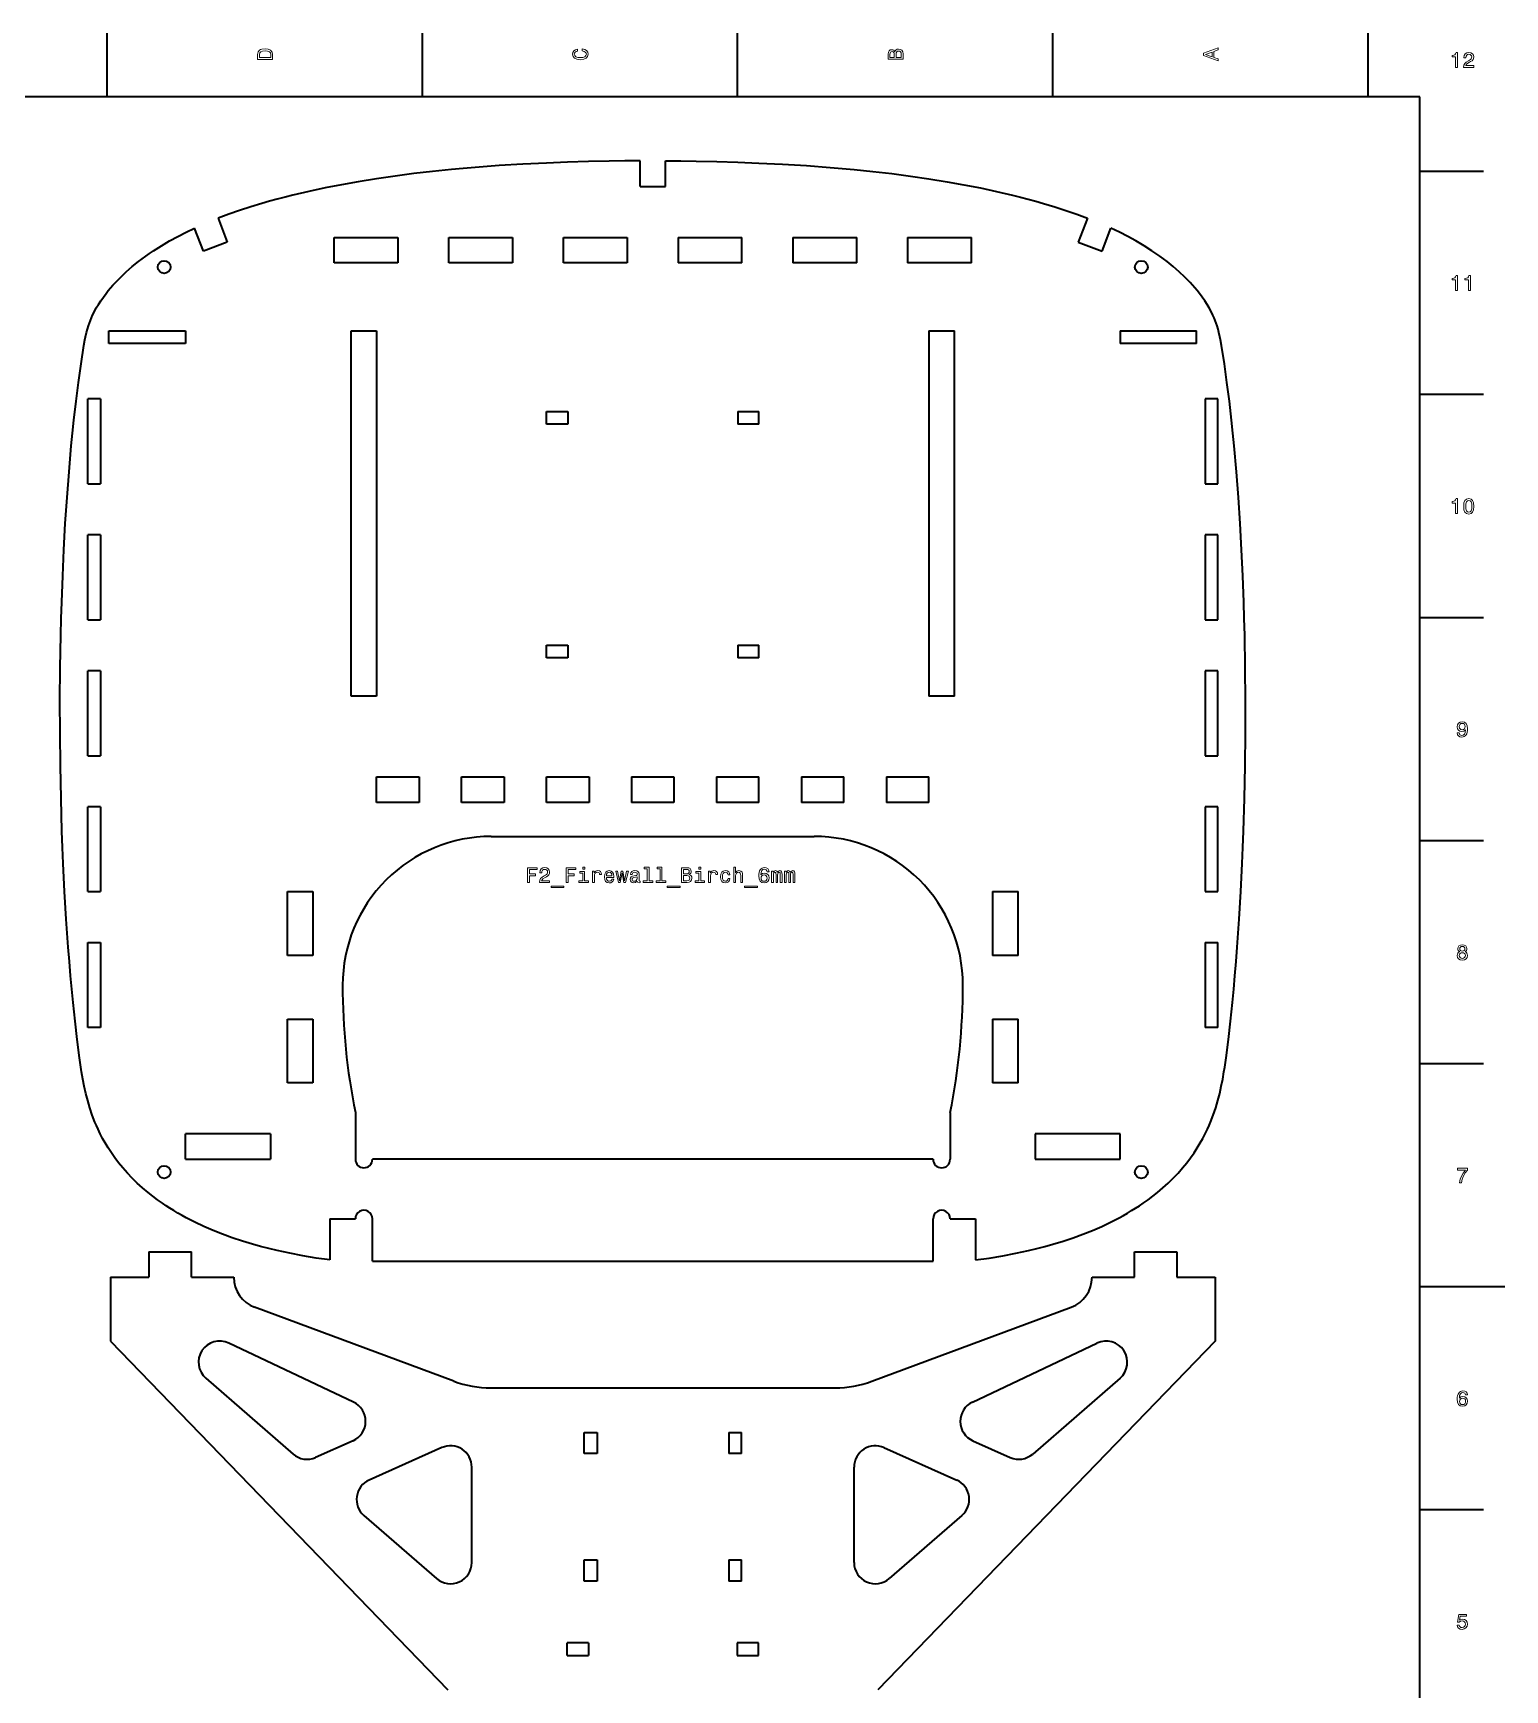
# Model space of a CAD drawing. Extents: x 0 to 1400, y 0 to 600.
# Drawn here: x 1053.6 to 1400, y 205.1 to 595 of the extents above; entities that cross this region are included whole.
import ezdxf

# ---------------------------------------------------------------- set-up
doc = ezdxf.new("R2010")
doc.units = 0

msp = doc.modelspace()

# ---------------------------------------------------------------- linework, layer by layer
at = {"color": 7, "lineweight": 35}
for p, q in [((1071, 580), (1071, 595)), ((1145.199951, 580), (1145.199951, 595)), ((1219.400024, 580), (1219.400024, 595)), ((1293.599976, 580), (1293.599976, 595)), ((1367.800049, 580), (1367.800049, 595)), ((1380, 580), (20, 580)), ((1380, 20), (1380, 580)), ((1196.429199, 558.939819), (1196.429199, 564.939819)), ((1202.429199, 558.939819), (1202.429199, 564.939819)), ((1380, 562.5), (1395, 562.5)), ((1196.429199, 558.939819), (1202.429199, 558.939819)), ((1097.133911, 551.435913), (1099.282959, 545.833984)), ((1301.724487, 551.435913), (1299.575439, 545.833984)), ((1093.68103, 543.684998), (1091.596191, 549.119629)), ((1124.429199, 546.939819), (1139.429199, 546.939819)), ((1124.429199, 540.939819), (1124.429199, 546.939819)), ((1139.429199, 546.939819), (1139.429199, 540.939819)), ((1151.429199, 546.939819), (1166.429199, 546.939819)), ((1151.429199, 540.939819), (1151.429199, 546.939819)), ((1166.429199, 546.939819), (1166.429199, 540.939819)), ((1178.429199, 546.939819), (1193.429199, 546.939819)), ((1178.429199, 540.939819), (1178.429199, 546.939819)), ((1193.429199, 546.939819), (1193.429199, 540.939819)), ((1205.429199, 546.939819), (1220.429199, 546.939819)), ((1205.429199, 546.939819), (1205.429199, 540.939819)), ((1220.429199, 540.939819), (1220.429199, 546.939819)), ((1232.429199, 546.939819), (1247.429199, 546.939819)), ((1232.429199, 546.939819), (1232.429199, 540.939819)), ((1247.429199, 540.939819), (1247.429199, 546.939819)), ((1259.429199, 546.939819), (1274.429199, 546.939819)), ((1259.429199, 546.939819), (1259.429199, 540.939819)), ((1274.429199, 540.939819), (1274.429199, 546.939819)), ((1305.177368, 543.684998), (1307.262207, 549.119629)), ((1099.282959, 545.833984), (1093.68103, 543.684998)), ((1299.575439, 545.833984), (1305.177368, 543.684998)), ((1139.429199, 540.939819), (1124.429199, 540.939819)), ((1166.429199, 540.939819), (1151.429199, 540.939819)), ((1193.429199, 540.939819), (1178.429199, 540.939819)), ((1220.429199, 540.939819), (1205.429199, 540.939819)), ((1247.429199, 540.939819), (1232.429199, 540.939819)), ((1274.429199, 540.939819), (1259.429199, 540.939819)), ((1071.429199, 524.939819), (1089.429199, 524.939819)), ((1071.429199, 521.939819), (1071.429199, 524.939819)), ((1089.429199, 524.939819), (1089.429199, 521.939819)), ((1128.429199, 524.939819), (1134.429199, 524.939819)), ((1128.429199, 438.939789), (1128.429199, 524.939819)), ((1134.429199, 524.939819), (1134.429199, 438.939789)), ((1264.429199, 524.939819), (1270.429199, 524.939819)), ((1264.429199, 524.939819), (1264.429199, 438.939789)), ((1270.429199, 438.939789), (1270.429199, 524.939819)), ((1309.429199, 524.939819), (1327.429199, 524.939819)), ((1309.429199, 524.939819), (1309.429199, 521.939819)), ((1327.429199, 521.939819), (1327.429199, 524.939819)), ((1089.429199, 521.939819), (1071.429199, 521.939819)), ((1327.429199, 521.939819), (1309.429199, 521.939819)), ((1066.429199, 488.939789), (1066.429199, 508.939789)), ((1069.429199, 508.939789), (1066.429199, 508.939789)), ((1069.429199, 508.939789), (1069.429199, 488.939789)), ((1329.429199, 508.939789), (1329.429199, 488.939789)), ((1332.429199, 508.939789), (1329.429199, 508.939789)), ((1332.429199, 488.939789), (1332.429199, 508.939789)), ((1380, 510), (1395, 510)), ((1174.429199, 505.939789), (1179.429199, 505.939789)), ((1174.429199, 502.939789), (1174.429199, 505.939789)), ((1179.429199, 505.939789), (1179.429199, 502.939789)), ((1219.429199, 505.939789), (1224.429199, 505.939789)), ((1219.429199, 505.939789), (1219.429199, 502.939789)), ((1224.429199, 502.939789), (1224.429199, 505.939789)), ((1179.429199, 502.939789), (1174.429199, 502.939789)), ((1224.429199, 502.939789), (1219.429199, 502.939789)), ((1066.429199, 488.939789), (1069.429199, 488.939789)), ((1329.429199, 488.939789), (1332.429199, 488.939789)), ((1066.429199, 456.939789), (1066.429199, 476.939789)), ((1069.429199, 476.939789), (1066.429199, 476.939789)), ((1069.429199, 476.939789), (1069.429199, 456.939789)), ((1329.429199, 476.939789), (1329.429199, 456.939789)), ((1332.429199, 476.939789), (1329.429199, 476.939789)), ((1332.429199, 456.939789), (1332.429199, 476.939789)), ((1066.429199, 456.939789), (1069.429199, 456.939789)), ((1329.429199, 456.939789), (1332.429199, 456.939789)), ((1380, 457.5), (1395, 457.5)), ((1174.429199, 450.939789), (1179.429199, 450.939789)), ((1174.429199, 447.939789), (1174.429199, 450.939789)), ((1179.429199, 450.939789), (1179.429199, 447.939789)), ((1219.429199, 450.939789), (1224.429199, 450.939789)), ((1219.429199, 450.939789), (1219.429199, 447.939789)), ((1224.429199, 447.939789), (1224.429199, 450.939789)), ((1066.429199, 424.939789), (1066.429199, 444.939789)), ((1069.429199, 444.939789), (1066.429199, 444.939789)), ((1069.429199, 444.939789), (1069.429199, 424.939789)), ((1179.429199, 447.939789), (1174.429199, 447.939789)), ((1224.429199, 447.939789), (1219.429199, 447.939789)), ((1329.429199, 444.939789), (1329.429199, 424.939789)), ((1332.429199, 444.939789), (1329.429199, 444.939789)), ((1332.429199, 424.939789), (1332.429199, 444.939789)), ((1134.429199, 438.939789), (1128.429199, 438.939789)), ((1270.429199, 438.939789), (1264.429199, 438.939789)), ((1066.429199, 424.939789), (1069.429199, 424.939789)), ((1329.429199, 424.939789), (1332.429199, 424.939789)), ((1134.429199, 419.939789), (1144.429199, 419.939789)), ((1134.429199, 413.939789), (1134.429199, 419.939789)), ((1144.429199, 419.939789), (1144.429199, 413.939789)), ((1154.429199, 419.939789), (1164.429199, 419.939789)), ((1154.429199, 413.939789), (1154.429199, 419.939789)), ((1164.429199, 419.939789), (1164.429199, 413.939789)), ((1174.429199, 419.939789), (1184.429199, 419.939789)), ((1174.429199, 413.939789), (1174.429199, 419.939789)), ((1184.429199, 419.939789), (1184.429199, 413.939789)), ((1194.429199, 419.939789), (1204.429199, 419.939789)), ((1194.429199, 419.939789), (1194.429199, 413.939789)), ((1204.429199, 419.939789), (1204.429199, 413.939789)), ((1214.429199, 419.939789), (1224.429199, 419.939789)), ((1214.429199, 419.939789), (1214.429199, 413.939789)), ((1224.429199, 413.939789), (1224.429199, 419.939789)), ((1234.429199, 419.939789), (1244.429199, 419.939789)), ((1234.429199, 419.939789), (1234.429199, 413.939789)), ((1244.429199, 413.939789), (1244.429199, 419.939789)), ((1254.429199, 419.939789), (1264.429199, 419.939789)), ((1254.429199, 419.939789), (1254.429199, 413.939789)), ((1264.429199, 413.939789), (1264.429199, 419.939789)), ((1144.429199, 413.939789), (1134.429199, 413.939789)), ((1164.429199, 413.939789), (1154.429199, 413.939789)), ((1184.429199, 413.939789), (1174.429199, 413.939789)), ((1204.429199, 413.939789), (1194.429199, 413.939789)), ((1224.429199, 413.939789), (1214.429199, 413.939789)), ((1244.429199, 413.939789), (1234.429199, 413.939789)), ((1264.429199, 413.939789), (1254.429199, 413.939789)), ((1066.429199, 392.939789), (1066.429199, 412.939789)), ((1069.429199, 412.939789), (1066.429199, 412.939789)), ((1069.429199, 412.939789), (1069.429199, 392.939789)), ((1329.429199, 412.939789), (1329.429199, 392.939789)), ((1332.429199, 412.939789), (1329.429199, 412.939789)), ((1332.429199, 392.939789), (1332.429199, 412.939789)), ((1161.429199, 405.939789), (1237.429199, 405.939789)), ((1380, 405), (1395, 405)), ((1066.429199, 392.939789), (1069.429199, 392.939789)), ((1113.429199, 377.939789), (1113.429199, 392.939789)), ((1113.429199, 392.939789), (1119.429199, 392.939789)), ((1119.429199, 392.939789), (1119.429199, 377.939789)), ((1279.429199, 392.939789), (1285.429199, 392.939789)), ((1279.429199, 392.939789), (1279.429199, 377.939789)), ((1285.429199, 377.939789), (1285.429199, 392.939789)), ((1329.429199, 392.939789), (1332.429199, 392.939789)), ((1066.429199, 380.939789), (1069.429199, 380.939789)), ((1066.429199, 360.939789), (1066.429199, 380.939789)), ((1069.429199, 380.939789), (1069.429199, 360.939789)), ((1329.429199, 380.939789), (1332.429199, 380.939789)), ((1329.429199, 380.939789), (1329.429199, 360.939789)), ((1332.429199, 360.939789), (1332.429199, 380.939789)), ((1119.429199, 377.939789), (1113.429199, 377.939789)), ((1285.429199, 377.939789), (1279.429199, 377.939789)), ((1113.429199, 347.939789), (1113.429199, 362.939789)), ((1113.429199, 362.939789), (1119.429199, 362.939789)), ((1119.429199, 362.939789), (1119.429199, 347.939789)), ((1279.429199, 362.939789), (1285.429199, 362.939789)), ((1279.429199, 362.939789), (1279.429199, 347.939789)), ((1285.429199, 347.939789), (1285.429199, 362.939789)), ((1069.429199, 360.939789), (1066.429199, 360.939789)), ((1332.429199, 360.939789), (1329.429199, 360.939789)), ((1380, 352.5), (1395, 352.5)), ((1119.429199, 347.939789), (1113.429199, 347.939789)), ((1285.429199, 347.939789), (1279.429199, 347.939789)), ((1129.429199, 340.939789), (1129.429199, 329.939789)), ((1269.429199, 340.939789), (1269.429199, 329.939789)), ((1089.429199, 329.939789), (1089.429199, 335.939789)), ((1109.429199, 335.939789), (1089.429199, 335.939789)), ((1109.429199, 335.939789), (1109.429199, 329.939789)), ((1289.429199, 335.939789), (1289.429199, 329.939789)), ((1309.429199, 335.939789), (1289.429199, 335.939789)), ((1309.429199, 329.939789), (1309.429199, 335.939789)), ((1089.429199, 329.939789), (1109.429199, 329.939789)), ((1265.429199, 329.939789), (1133.429199, 329.939789)), ((1289.429199, 329.939789), (1309.429199, 329.939789)), ((1123.429199, 315.939789), (1123.429199, 306.253967)), ((1123.429199, 315.939789), (1129.429199, 315.939789)), ((1133.429199, 305.939789), (1133.429199, 315.939789)), ((1265.429199, 305.939789), (1265.429199, 315.939789)), ((1269.429199, 315.939789), (1275.429199, 315.939789)), ((1275.429199, 315.939789), (1275.429199, 306.253967)), ((1080.822754, 308.171387), (1090.822754, 308.171387)), ((1080.822754, 308.171387), (1080.822754, 302.171387)), ((1090.822754, 302.171387), (1090.822754, 308.171387)), ((1312.822754, 308.171387), (1322.822754, 308.171387)), ((1312.822754, 302.171387), (1312.822754, 308.171387)), ((1322.822754, 308.171387), (1322.822754, 302.171387)), ((1133.429199, 305.939789), (1265.429199, 305.939789)), ((1071.822754, 302.171387), (1080.822754, 302.171387)), ((1071.822754, 302.171387), (1071.822754, 287.171387)), ((1090.822754, 302.171387), (1100.822754, 302.171387)), ((1302.822754, 302.171387), (1312.822754, 302.171387)), ((1322.822754, 302.171387), (1331.822754, 302.171387)), ((1331.822754, 302.171387), (1331.822754, 287.171387)), ((1380, 300), (1400, 300)), ((1152.613647, 277.733521), (1105.713135, 295.140045)), ((1251.03186, 277.733521), (1297.932373, 295.140045)), ((1071.822754, 287.171387), (1151.20105, 205.073364)), ((1128.989014, 272.796295), (1099.650024, 286.703491)), ((1331.822754, 287.171387), (1252.444458, 205.073364)), ((1274.656494, 272.796295), (1303.995483, 286.703491)), ((1094.230347, 278.409821), (1114.768921, 260.577972)), ((1309.415161, 278.409821), (1288.876587, 260.577972)), ((1161.312378, 276.171387), (1242.33313, 276.171387)), ((1183.322754, 260.671387), (1183.322754, 265.671387)), ((1183.322754, 265.671387), (1186.322754, 265.671387)), ((1186.322754, 265.671387), (1186.322754, 260.671387)), ((1217.322754, 265.671387), (1220.322754, 265.671387)), ((1217.322754, 265.671387), (1217.322754, 260.671387)), ((1220.322754, 260.671387), (1220.322754, 265.671387)), ((1128.883911, 263.7117), (1120.083374, 259.787048)), ((1149.786255, 262.084045), (1132.67395, 254.452576)), ((1253.859253, 262.084045), (1270.971558, 254.452576)), ((1274.761597, 263.7117), (1283.562134, 259.787048)), ((1156.822754, 235.028931), (1156.822754, 257.517548)), ((1186.322754, 260.671387), (1183.322754, 260.671387)), ((1220.322754, 260.671387), (1217.322754, 260.671387)), ((1246.822754, 235.028931), (1246.822754, 257.517548)), ((1131.432373, 246.110535), (1148.5448, 231.253387)), ((1272.213135, 246.110535), (1255.100708, 231.253387)), ((1380, 247.5), (1395, 247.5)), ((1183.322754, 230.671387), (1183.322754, 235.671387)), ((1183.322754, 235.671387), (1186.322754, 235.671387)), ((1186.322754, 235.671387), (1186.322754, 230.671387)), ((1217.322754, 235.671387), (1220.322754, 235.671387)), ((1217.322754, 235.671387), (1217.322754, 230.671387)), ((1220.322754, 230.671387), (1220.322754, 235.671387)), ((1186.322754, 230.671387), (1183.322754, 230.671387)), ((1220.322754, 230.671387), (1217.322754, 230.671387)), ((1179.322754, 213.171387), (1179.322754, 216.171387)), ((1184.322754, 216.171387), (1179.322754, 216.171387)), ((1184.322754, 216.171387), (1184.322754, 213.171387)), ((1219.322754, 216.171387), (1219.322754, 213.171387)), ((1224.322754, 216.171387), (1219.322754, 216.171387)), ((1224.322754, 213.171387), (1224.322754, 216.171387)), ((1179.322754, 213.171387), (1184.322754, 213.171387)), ((1219.322754, 213.171387), (1224.322754, 213.171387))]:
    msp.add_line(p, q, dxfattribs=at)
at = {"color": 7, "lineweight": 13}
for points in [[(1106.433228, 589.994934), (1106.433228, 588.829956), (1109.933228, 588.829956), (1109.933228, 589.994934), (1109.822266, 590.544678), (1109.484375, 590.953186), (1108.934692, 591.205322), (1108.183228, 591.296143), (1107.416626, 591.215454), (1107.114014, 591.114563), (1106.871948, 590.973328), (1106.544189, 590.564819), (1106.463501, 590.297546)], [(1106.851807, 589.959656), (1106.92749, 590.342957), (1107.159424, 590.605164), (1107.572998, 590.761536), (1108.183228, 590.811951), (1108.773315, 590.75647), (1109.18689, 590.600159), (1109.43396, 590.332886), (1109.514648, 589.959656), (1109.514648, 589.299011), (1106.851807, 589.299011)], [(1182.832153, 590.817017), (1183.255737, 590.716125), (1183.55835, 590.549744), (1183.744995, 590.317749), (1183.805542, 590.04541), (1183.714722, 589.71759), (1183.442383, 589.460388), (1182.998535, 589.28894), (1182.383301, 589.233459), (1181.773071, 589.28894), (1181.324219, 589.455322), (1181.05188, 589.712524), (1180.956055, 590.04541), (1181.00647, 590.287476), (1181.147705, 590.494263), (1181.374634, 590.65564), (1181.687378, 590.766602), (1181.687378, 591.245667), (1181.208252, 591.09436), (1180.845093, 590.832153), (1180.618164, 590.47406), (1180.537476, 590.04541), (1180.663574, 589.510803), (1181.016602, 589.102295), (1181.596558, 588.840088), (1182.383301, 588.749268), (1183.170044, 588.840088), (1183.75, 589.102295), (1184.108032, 589.510803), (1184.229126, 590.04541), (1184.133301, 590.514404), (1183.865967, 590.892639), (1183.427246, 591.159973), (1182.832153, 591.301147)], [(1256.442017, 590.630432), (1256.149536, 590.983459), (1255.952881, 591.074219), (1255.710815, 591.104492), (1255.33252, 591.03894), (1255.060181, 590.842224), (1254.893799, 590.524475), (1254.833252, 590.080688), (1254.833252, 588.835022), (1258.333252, 588.835022), (1258.333252, 590.151306), (1258.262695, 590.6203), (1258.055908, 590.968323), (1257.728027, 591.185181), (1257.284302, 591.260803), (1256.986694, 591.215454), (1256.739624, 591.09436), (1256.557983, 590.897705)], [(1256.285645, 589.984863), (1256.285645, 589.299011), (1255.251831, 589.299011), (1255.251831, 590.025208), (1255.282104, 590.297546), (1255.372925, 590.489197), (1255.529175, 590.605164), (1255.76123, 590.645569), (1255.993164, 590.600159), (1256.154541, 590.479126), (1256.255493, 590.272339)], [(1257.914673, 590.095825), (1257.914673, 589.299011), (1256.709351, 589.299011), (1256.709351, 590.050415), (1256.744629, 590.368164), (1256.850586, 590.595093), (1257.032104, 590.731262), (1257.294312, 590.776672), (1257.571777, 590.731262), (1257.763428, 590.605164), (1257.879395, 590.393372)], [(1332.533203, 588.466858), (1332.533203, 588.930847), (1331.504395, 589.299011), (1331.504395, 590.695984), (1332.533203, 591.064148), (1332.533203, 591.538208), (1329.028198, 590.257202), (1329.028198, 589.742798)], [(1331.075684, 589.460388), (1329.532471, 590), (1331.075684, 590.539612)], [(1388.391235, 586.916809), (1388.850098, 586.916809), (1388.850098, 590.442017), (1388.507202, 590.442017), (1388.416382, 590.134399), (1388.234863, 589.927612), (1387.95752, 589.80658), (1387.574219, 589.766235), (1387.574219, 589.408142), (1388.391235, 589.408142)], [(1390.287476, 586.916809), (1392.693115, 586.916809), (1392.693115, 587.350525), (1390.791748, 587.350525), (1390.897705, 587.587585), (1391.079224, 587.784241), (1391.639038, 588.142334), (1391.936646, 588.29364), (1392.269409, 588.510498), (1392.50647, 588.762634), (1392.6427, 589.060181), (1392.693115, 589.398071), (1392.607422, 589.821716), (1392.370361, 590.154541), (1392.007202, 590.366394), (1391.538208, 590.442017), (1391.054077, 590.356262), (1390.685913, 590.119263), (1390.448853, 589.741028), (1390.368164, 589.24176), (1390.368164, 589.171143), (1390.827148, 589.171143), (1390.827148, 589.211487), (1390.872437, 589.554443), (1391.008667, 589.80658), (1391.225464, 589.967957), (1391.512939, 590.023438), (1391.805542, 589.973022), (1392.022339, 589.846924), (1392.163574, 589.650269), (1392.213989, 589.403137), (1392.178711, 589.171143), (1392.082886, 588.974426), (1391.921509, 588.802979), (1391.699585, 588.651672), (1391.401978, 588.490295), (1390.907837, 588.177612), (1390.559814, 587.844788), (1390.353027, 587.441284), (1390.287476, 586.931946)], [(1388.391235, 534.416809), (1388.850098, 534.416809), (1388.850098, 537.942017), (1388.507202, 537.942017), (1388.416382, 537.634399), (1388.234863, 537.427612), (1387.95752, 537.30658), (1387.574219, 537.266235), (1387.574219, 536.908142), (1388.391235, 536.908142)], [(1391.427246, 534.416809), (1391.88623, 534.416809), (1391.88623, 537.942017), (1391.543213, 537.942017), (1391.452515, 537.634399), (1391.270874, 537.427612), (1390.99353, 537.30658), (1390.610229, 537.266235), (1390.610229, 536.908142), (1391.427246, 536.908142)], [(1388.391235, 481.916779), (1388.850098, 481.916779), (1388.850098, 485.441986), (1388.507202, 485.441986), (1388.416382, 485.134369), (1388.234863, 484.927582), (1387.95752, 484.806549), (1387.574219, 484.766205), (1387.574219, 484.408142), (1388.391235, 484.408142)], [(1390.302612, 483.626434), (1390.378296, 482.834656), (1390.615234, 482.269806), (1390.99353, 481.92688), (1391.518066, 481.815918), (1392.037476, 481.92688), (1392.415771, 482.269806), (1392.647705, 482.834656), (1392.728394, 483.626434), (1392.647705, 484.413177), (1392.55188, 484.725861), (1392.415771, 484.983063), (1392.037476, 485.325989), (1391.518066, 485.441986), (1390.99353, 485.325989), (1390.615234, 484.978027), (1390.378296, 484.413177)], [(1390.786743, 483.626434), (1390.827148, 484.236664), (1390.953125, 484.675415), (1391.180176, 484.932617), (1391.518066, 485.023407), (1391.85083, 484.932617), (1392.077881, 484.675415), (1392.203857, 484.236664), (1392.244263, 483.626434), (1392.203857, 483.011169), (1392.077881, 482.572388), (1391.85083, 482.315186), (1391.518066, 482.229462), (1391.180176, 482.315186), (1390.953125, 482.572388), (1390.827148, 483.011169)], [(1388.789551, 430.28421), (1388.865234, 429.885803), (1389.082031, 429.578156), (1389.425049, 429.386505), (1389.878906, 429.315918), (1390.176514, 429.351227), (1390.443726, 429.441986), (1390.670654, 429.598328), (1390.862305, 429.820251), (1391.013672, 430.097626), (1391.124634, 430.440552), (1391.190186, 430.833923), (1391.215332, 431.287811), (1391.129639, 431.998901), (1390.882568, 432.518372), (1390.489136, 432.831055), (1389.949463, 432.941986), (1389.455322, 432.851227), (1389.082031, 432.609131), (1388.839966, 432.235931), (1388.759277, 431.766937), (1388.839966, 431.282776), (1389.077026, 430.914612), (1389.430054, 430.682617), (1389.878906, 430.606995), (1390.353027, 430.702789), (1390.71106, 430.9953), (1390.630371, 430.435516), (1390.468994, 430.037109), (1390.221802, 429.800049), (1389.883911, 429.724426), (1389.621704, 429.759705), (1389.430054, 429.870667), (1389.303955, 430.04718), (1389.25354, 430.28421)], [(1389.248535, 431.771973), (1389.29895, 432.084656), (1389.440186, 432.331757), (1389.662109, 432.488098), (1389.949463, 432.543579), (1390.24707, 432.488098), (1390.473999, 432.331757), (1390.615234, 432.089691), (1390.670654, 431.777008), (1390.615234, 431.45929), (1390.473999, 431.22226), (1390.242065, 431.075989), (1389.934326, 431.025574), (1389.656982, 431.075989), (1389.440186, 431.22226), (1389.29895, 431.454254)], [(1169.91333, 395.08316), (1170.382324, 395.08316), (1170.382324, 396.691956), (1171.85498, 396.691956), (1171.85498, 397.110535), (1170.382324, 397.110535), (1170.382324, 398.159515), (1172.192871, 398.159515), (1172.192871, 398.58316), (1169.91333, 398.58316)], [(1172.752686, 395.08316), (1175.158325, 395.08316), (1175.158325, 395.516876), (1173.256958, 395.516876), (1173.362915, 395.753906), (1173.544434, 395.950592), (1174.104248, 396.308655), (1174.401855, 396.459961), (1174.734619, 396.676819), (1174.97168, 396.928986), (1175.10791, 397.226532), (1175.158325, 397.564423), (1175.07251, 397.988068), (1174.835571, 398.320923), (1174.472412, 398.532715), (1174.003418, 398.608368), (1173.519287, 398.522644), (1173.151123, 398.285614), (1172.914062, 397.907379), (1172.833374, 397.408081), (1172.833374, 397.337494), (1173.292358, 397.337494), (1173.292358, 397.377838), (1173.337646, 397.720764), (1173.473877, 397.972931), (1173.690674, 398.134308), (1173.978149, 398.189789), (1174.270752, 398.139343), (1174.487549, 398.013275), (1174.628784, 397.816589), (1174.679199, 397.569458), (1174.643921, 397.337494), (1174.548096, 397.140808), (1174.386719, 396.96933), (1174.164795, 396.818024), (1173.867188, 396.656647), (1173.373047, 396.343964), (1173.025024, 396.011108), (1172.818237, 395.607666), (1172.752686, 395.098297)], [(1179.021362, 395.08316), (1179.490479, 395.08316), (1179.490479, 396.691956), (1180.963013, 396.691956), (1180.963013, 397.110535), (1179.490479, 397.110535), (1179.490479, 398.159515), (1181.300903, 398.159515), (1181.300903, 398.58316), (1179.021362, 398.58316)], [(1183.419067, 398.704193), (1182.950073, 398.704193), (1182.950073, 398.19989), (1183.419067, 398.19989)], [(1185.249756, 395.08316), (1185.693604, 395.08316), (1185.693604, 396.631439), (1185.739014, 397.004639), (1185.875122, 397.271912), (1186.097046, 397.433319), (1186.394653, 397.48877), (1186.616577, 397.453491), (1186.782959, 397.3526), (1186.883789, 397.181152), (1186.919067, 396.949158), (1187.36792, 396.949158), (1187.307495, 397.357666), (1187.140991, 397.650177), (1186.863647, 397.826691), (1186.485352, 397.887207), (1186.228149, 397.846863), (1186.006348, 397.745972), (1185.80957, 397.574524), (1185.65332, 397.342529), (1185.65332, 397.791382), (1185.249756, 397.791382)], [(1188.50769, 396.308655), (1190.282959, 396.308655), (1190.287964, 396.515442), (1190.207275, 397.095398), (1189.985352, 397.529114), (1189.632324, 397.791382), (1189.16333, 397.887207), (1188.704468, 397.786316), (1188.35144, 397.503906), (1188.12439, 397.044983), (1188.043701, 396.439789), (1188.119385, 395.819458), (1188.346313, 395.36557), (1188.694336, 395.08316), (1189.148193, 394.987335), (1189.541626, 395.052887), (1189.86438, 395.224365), (1190.10144, 395.496704), (1190.237549, 395.859802), (1189.798828, 395.859802), (1189.708008, 395.658081), (1189.576904, 395.506805), (1189.203735, 395.385742), (1188.91626, 395.441223), (1188.699341, 395.617737), (1188.558105, 395.905212), (1188.50769, 396.293549)], [(1191.795898, 395.08316), (1192.199341, 397.382874), (1192.602783, 395.08316), (1193.026489, 395.08316), (1193.692139, 397.791382), (1193.26355, 397.791382), (1192.814697, 395.491669), (1192.41626, 397.791382), (1191.977417, 397.791382), (1191.579102, 395.491669), (1191.130249, 397.791382), (1190.706543, 397.791382), (1191.372314, 395.08316)], [(1195.800293, 395.436188), (1195.800293, 395.421051), (1195.825439, 395.249573), (1195.901123, 395.12854), (1196.218872, 395.032715), (1196.465942, 395.073059), (1196.465942, 395.416016), (1196.359985, 395.400879), (1196.218872, 395.466431), (1196.193604, 395.668182), (1196.193604, 397.07019), (1196.133057, 397.428253), (1195.956543, 397.68042), (1195.648926, 397.831726), (1195.21521, 397.887207), (1194.791626, 397.826691), (1194.478882, 397.655212), (1194.282227, 397.387909), (1194.216675, 397.034882), (1194.216675, 397.004639), (1194.615112, 397.004639), (1194.650391, 397.216431), (1194.761353, 397.367737), (1194.942871, 397.458527), (1195.200073, 397.493835), (1195.447266, 397.468597), (1195.623779, 397.392944), (1195.729614, 397.261841), (1195.764893, 397.080292), (1195.744751, 396.868469), (1195.664062, 396.762543), (1195.462402, 396.712128), (1195.084106, 396.671783), (1194.650391, 396.580994), (1194.342773, 396.419617), (1194.161133, 396.16745), (1194.105713, 395.79425), (1194.156128, 395.461395), (1194.3125, 395.214294), (1194.564697, 395.057953), (1194.912598, 395.002472), (1195.381592, 395.108368)], [(1198.109985, 398.330994), (1198.109985, 395.45636), (1197.197266, 395.45636), (1197.197266, 395.08316), (1199.46167, 395.08316), (1199.46167, 395.45636), (1198.553833, 395.45636), (1198.553833, 398.704193), (1197.414062, 398.704193), (1197.414062, 398.330994)], [(1201.145996, 398.330994), (1201.145996, 395.45636), (1200.233276, 395.45636), (1200.233276, 395.08316), (1202.497681, 395.08316), (1202.497681, 395.45636), (1201.589844, 395.45636), (1201.589844, 398.704193), (1200.450073, 398.704193), (1200.450073, 398.330994)], [(1208.009888, 396.974365), (1208.362915, 397.266876), (1208.453735, 397.463562), (1208.484009, 397.705627), (1208.418335, 398.083893), (1208.22168, 398.356201), (1207.903931, 398.522644), (1207.460205, 398.58316), (1206.214478, 398.58316), (1206.214478, 395.08316), (1207.530762, 395.08316), (1207.999756, 395.153778), (1208.347778, 395.360535), (1208.564697, 395.688354), (1208.640259, 396.132141), (1208.594849, 396.429688), (1208.473877, 396.676819), (1208.277222, 396.858368)], [(1207.36438, 397.130707), (1206.678467, 397.130707), (1206.678467, 398.164581), (1207.404663, 398.164581), (1207.677002, 398.134308), (1207.868652, 398.043549), (1207.984619, 397.887207), (1208.025024, 397.655212), (1207.979614, 397.423218), (1207.858643, 397.261841), (1207.651855, 397.16098)], [(1210.743286, 398.704193), (1210.274292, 398.704193), (1210.274292, 398.19989), (1210.743286, 398.19989)], [(1212.573975, 395.08316), (1213.017822, 395.08316), (1213.017822, 396.631439), (1213.063232, 397.004639), (1213.199341, 397.271912), (1213.421265, 397.433319), (1213.718872, 397.48877), (1213.940674, 397.453491), (1214.107178, 397.3526), (1214.208008, 397.181152), (1214.243286, 396.949158), (1214.692139, 396.949158), (1214.631592, 397.357666), (1214.46521, 397.650177), (1214.187866, 397.826691), (1213.80957, 397.887207), (1213.552368, 397.846863), (1213.330444, 397.745972), (1213.133789, 397.574524), (1212.977417, 397.342529), (1212.977417, 397.791382), (1212.573975, 397.791382)], [(1217.168335, 396.893677), (1217.607178, 396.893677), (1217.516357, 397.29715), (1217.299561, 397.614868), (1216.96167, 397.811554), (1216.522827, 397.887207), (1216.038696, 397.786316), (1215.670532, 397.503906), (1215.438599, 397.044983), (1215.35791, 396.429688), (1215.433472, 395.819458), (1215.6604, 395.36557), (1216.018555, 395.08316), (1216.50769, 394.987335), (1216.941406, 395.062988), (1217.279297, 395.274811), (1217.511353, 395.607666), (1217.612183, 396.051453), (1217.188599, 396.051453), (1217.112915, 395.769043), (1216.97168, 395.55722), (1216.77002, 395.426086), (1216.522827, 395.385742), (1216.21521, 395.451324), (1215.993286, 395.653046), (1215.857178, 395.980865), (1215.811768, 396.444824), (1215.857178, 396.898712), (1215.998413, 397.226532), (1216.225342, 397.428253), (1216.522827, 397.498871), (1216.785156, 397.453491), (1216.981812, 397.337494), (1217.112915, 397.145844)], [(1218.479614, 395.08316), (1218.923462, 395.08316), (1218.923462, 396.646576), (1218.968872, 397.004639), (1219.115112, 397.266876), (1219.342041, 397.428253), (1219.644653, 397.48877), (1219.886719, 397.438354), (1220.037964, 397.302185), (1220.113647, 397.075226), (1220.138794, 396.772644), (1220.138794, 395.08316), (1220.582642, 395.08316), (1220.582642, 396.863434), (1220.5625, 397.221497), (1220.47168, 397.519043), (1220.174194, 397.791382), (1219.710205, 397.887207), (1219.458008, 397.851898), (1219.241211, 397.756073), (1219.05957, 397.604767), (1218.923462, 397.39801), (1218.923462, 398.704193), (1218.479614, 398.704193)], [(1226.80603, 397.640076), (1226.710205, 398.048584), (1226.488281, 398.351166), (1226.145386, 398.542816), (1225.701538, 398.608368), (1225.403931, 398.573059), (1225.146729, 398.477264), (1224.9198, 398.320923), (1224.728149, 398.098999), (1224.576904, 397.821625), (1224.465942, 397.483734), (1224.395386, 397.085327), (1224.375122, 396.636475), (1224.455811, 395.920349), (1224.703003, 395.400879), (1225.10144, 395.088196), (1225.645996, 394.9823), (1226.135254, 395.073059), (1226.508423, 395.31012), (1226.750488, 395.683319), (1226.836304, 396.157379), (1226.750488, 396.636475), (1226.518555, 397.004639), (1226.1604, 397.236633), (1225.716675, 397.317322), (1225.237549, 397.216431), (1224.879517, 396.928986), (1224.955078, 397.483734), (1225.116455, 397.882141), (1225.363647, 398.119171), (1225.706543, 398.19989), (1225.95874, 398.159515), (1226.150391, 398.053619), (1226.276489, 397.877106), (1226.342041, 397.640076)], [(1227.411133, 395.08316), (1227.819702, 395.08316), (1227.819702, 396.893677), (1227.844849, 397.166016), (1227.920532, 397.362701), (1228.036499, 397.478699), (1228.187866, 397.524078), (1228.308838, 397.483734), (1228.389526, 397.382874), (1228.429932, 397.211395), (1228.445068, 396.984467), (1228.445068, 395.08316), (1228.828369, 395.08316), (1228.828369, 396.893677), (1228.853516, 397.16098), (1228.929199, 397.357666), (1229.050171, 397.478699), (1229.201538, 397.524078), (1229.32251, 397.483734), (1229.403198, 397.382874), (1229.453735, 396.984467), (1229.453735, 395.08316), (1229.862183, 395.08316), (1229.862183, 396.954193), (1229.836914, 397.342529), (1229.756226, 397.640076), (1229.594849, 397.821625), (1229.332642, 397.887207), (1229.025024, 397.786316), (1228.787964, 397.493835), (1228.601318, 397.781281), (1228.288696, 397.887207), (1228.001221, 397.786316), (1227.804565, 397.503906), (1227.804565, 397.791382), (1227.411133, 397.791382)], [(1230.447144, 395.08316), (1230.855713, 395.08316), (1230.855713, 396.893677), (1230.880859, 397.166016), (1230.956543, 397.362701), (1231.07251, 397.478699), (1231.223877, 397.524078), (1231.344849, 397.483734), (1231.425537, 397.382874), (1231.465942, 397.211395), (1231.481079, 396.984467), (1231.481079, 395.08316), (1231.86438, 395.08316), (1231.86438, 396.893677), (1231.889526, 397.16098), (1231.96521, 397.357666), (1232.086304, 397.478699), (1232.237549, 397.524078), (1232.358643, 397.483734), (1232.439331, 397.382874), (1232.489746, 396.984467), (1232.489746, 395.08316), (1232.898193, 395.08316), (1232.898193, 396.954193), (1232.873047, 397.342529), (1232.792358, 397.640076), (1232.630859, 397.821625), (1232.368652, 397.887207), (1232.061035, 397.786316), (1231.823975, 397.493835), (1231.637451, 397.781281), (1231.324707, 397.887207), (1231.037231, 397.786316), (1230.840576, 397.503906), (1230.840576, 397.791382), (1230.447144, 397.791382)], [(1175.501221, 394.245972), (1175.501221, 393.892944), (1178.537231, 393.892944), (1178.537231, 394.245972)], [(1183.403931, 395.45636), (1183.403931, 397.700592), (1182.26416, 397.700592), (1182.26416, 397.322357), (1182.960205, 397.322357), (1182.960205, 395.45636), (1182.052368, 395.45636), (1182.052368, 395.08316), (1184.321899, 395.08316), (1184.321899, 395.45636)], [(1188.50769, 396.681854), (1188.563232, 397.029846), (1188.699341, 397.287048), (1188.906128, 397.44339), (1189.178467, 397.498871), (1189.445801, 397.44339), (1189.652588, 397.287048), (1189.778564, 397.029846), (1189.823975, 396.681854)], [(1195.749756, 396.031281), (1195.689331, 395.769043), (1195.527954, 395.567322), (1195.285889, 395.436188), (1194.988281, 395.390808), (1194.796631, 395.416016), (1194.660522, 395.496704), (1194.574707, 395.637909), (1194.549561, 395.834595), (1194.569702, 396.011108), (1194.650391, 396.137207), (1194.973145, 396.278412), (1195.381592, 396.338928), (1195.749756, 396.459961)], [(1202.825439, 394.245972), (1202.825439, 393.892944), (1205.86145, 393.892944), (1205.86145, 394.245972)], [(1207.475342, 395.50174), (1206.678467, 395.50174), (1206.678467, 396.707092), (1207.429932, 396.707092), (1207.747681, 396.671783), (1207.974609, 396.565857), (1208.110718, 396.384308), (1208.156128, 396.12207), (1208.110718, 395.844696), (1207.984619, 395.653046), (1207.772827, 395.537048)], [(1210.728149, 395.45636), (1210.728149, 397.700592), (1209.588379, 397.700592), (1209.588379, 397.322357), (1210.284424, 397.322357), (1210.284424, 395.45636), (1209.376587, 395.45636), (1209.376587, 395.08316), (1211.645996, 395.08316), (1211.645996, 395.45636)], [(1221.041626, 394.245972), (1221.041626, 393.892944), (1224.077637, 393.892944), (1224.077637, 394.245972)], [(1226.347046, 396.152313), (1226.291626, 395.834595), (1226.150391, 395.592529), (1225.923462, 395.431152), (1225.640991, 395.380707), (1225.343506, 395.431152), (1225.116455, 395.587494), (1224.970215, 395.829559), (1224.924927, 396.147278), (1224.975342, 396.459961), (1225.116455, 396.696991), (1225.348511, 396.848297), (1225.661133, 396.903778), (1225.933472, 396.848297), (1226.150391, 396.702026), (1226.291626, 396.464996)], [(1389.374634, 378.802948), (1389.117432, 378.661743), (1388.940918, 378.465057), (1388.829956, 378.217926), (1388.794556, 377.92038), (1388.875366, 377.471527), (1389.1073, 377.123566), (1389.485596, 376.901642), (1390, 376.815918), (1390.509277, 376.901642), (1390.887573, 377.123566), (1391.119507, 377.471527), (1391.205322, 377.92038), (1391.164917, 378.217926), (1391.059082, 378.465057), (1390.877441, 378.661743), (1390.625366, 378.802948), (1390.827026, 378.923981), (1390.968262, 379.090424), (1391.053955, 379.292145), (1391.084229, 379.539246), (1391.00354, 379.897339), (1390.791748, 380.184784), (1390.448853, 380.371399), (1390, 380.441986), (1389.546021, 380.371399), (1389.203125, 380.184784), (1388.986206, 379.897339), (1388.910645, 379.539246), (1388.935791, 379.292145), (1389.021606, 379.090424)], [(1389.278809, 377.930481), (1389.324097, 378.197754), (1389.470459, 378.399475), (1389.697388, 378.530609), (1390, 378.575989), (1390.297485, 378.530609), (1390.524414, 378.399475), (1390.670654, 378.197754), (1390.721069, 377.930481), (1390.670654, 377.643005), (1390.524414, 377.426147), (1390.297485, 377.284943), (1390, 377.239532), (1389.697388, 377.284943), (1389.470459, 377.426147), (1389.324097, 377.643005)], [(1389.389771, 379.498901), (1389.430054, 379.720825), (1389.551147, 379.892273), (1389.742798, 379.998199), (1390, 380.038544), (1390.252075, 379.998199), (1390.443726, 379.892273), (1390.564819, 379.720825), (1390.610229, 379.498901), (1390.564819, 379.271973), (1390.443726, 379.095459), (1390.252075, 378.979462), (1390, 378.944153), (1389.742798, 378.984497), (1389.551147, 379.095459), (1389.430054, 379.271973)], [(1389.29895, 324.416779), (1389.80835, 324.416779), (1389.974731, 325.248901), (1390.267212, 326.025574), (1390.680786, 326.746735), (1391.220459, 327.422546), (1391.220459, 327.841125), (1388.819824, 327.841125), (1388.819824, 327.382202), (1390.736206, 327.382202), (1390.181519, 326.701355), (1389.762939, 325.990265), (1389.470459, 325.233795)], [(1391.210327, 274.473694), (1391.114502, 274.882202), (1390.892578, 275.184784), (1390.549683, 275.376434), (1390.105835, 275.441986), (1389.80835, 275.406677), (1389.551147, 275.310883), (1389.324097, 275.154541), (1389.132568, 274.932617), (1388.981201, 274.655243), (1388.870239, 274.317352), (1388.799683, 273.918945), (1388.779541, 273.470093), (1388.860229, 272.753967), (1389.1073, 272.234497), (1389.505737, 271.921814), (1390.050415, 271.815918), (1390.539551, 271.906677), (1390.91272, 272.143738), (1391.154785, 272.516937), (1391.240601, 272.990997), (1391.154785, 273.470093), (1390.922852, 273.838257), (1390.564819, 274.070251), (1390.120972, 274.15094), (1389.641846, 274.050049), (1389.283813, 273.762604), (1389.359497, 274.317352), (1389.520874, 274.715759), (1389.767944, 274.952789), (1390.11084, 275.033508), (1390.363037, 274.993134), (1390.554688, 274.887238), (1390.680786, 274.710724), (1390.746338, 274.473694)], [(1390.751343, 272.985931), (1390.695923, 272.668213), (1390.554688, 272.426147), (1390.327759, 272.264771), (1390.045288, 272.214325), (1389.747803, 272.264771), (1389.520874, 272.421112), (1389.374634, 272.663177), (1389.329224, 272.980896), (1389.379639, 273.293579), (1389.520874, 273.530609), (1389.752808, 273.681915), (1390.065552, 273.737396), (1390.337891, 273.681915), (1390.554688, 273.535645), (1390.695923, 273.298615)], [(1388.749268, 220.32962), (1388.860229, 219.916077), (1389.1073, 219.593307), (1389.470459, 219.391571), (1389.934326, 219.315933), (1390.443726, 219.406708), (1390.842163, 219.653824), (1391.09436, 220.047195), (1391.190186, 220.551514), (1391.10437, 221.020538), (1390.862305, 221.388702), (1390.484131, 221.625732), (1389.994873, 221.711456), (1389.616699, 221.65094), (1389.324097, 221.484512), (1389.465332, 222.427597), (1390.998535, 222.427597), (1390.998535, 222.841141), (1389.127441, 222.841141), (1388.850098, 220.985245), (1389.25354, 220.985245), (1389.546021, 221.222275), (1389.919312, 221.307999), (1390.242065, 221.252533), (1390.489136, 221.091141), (1390.645508, 220.844025), (1390.700928, 220.526306), (1390.645508, 220.208588), (1390.484131, 219.961456), (1390.236938, 219.805115), (1389.919312, 219.749649), (1389.651978, 219.784943), (1389.44519, 219.90094), (1389.293945, 220.082504), (1389.218262, 220.32962)]]:
    msp.add_lwpolyline(points, close=True, dxfattribs=at)
at = {"color": 7, "lineweight": 35}
for points in [[(1196.429199, 564.939819), (1192.832642, 564.911133), (1189.203613, 564.861694), (1184.321533, 564.760742), (1179.399048, 564.616699), (1174.446045, 564.425964), (1168.849731, 564.151367), (1163.241455, 563.808289), (1157.635254, 563.391785), (1154.83728, 563.15448), (1152.045166, 562.896973), (1147.59436, 562.441345), (1143.170166, 561.92981), (1138.779785, 561.359863), (1134.430542, 560.728882), (1130.129639, 560.034485), (1126.196533, 559.332581), (1122.316895, 558.572083), (1118.496216, 557.750854), (1114.740356, 556.866943), (1112.885254, 556.399963), (1111.048462, 555.916504), (1109.237427, 555.418091), (1107.446045, 554.902832), (1104.792725, 554.096313), (1102.18811, 553.250183), (1099.634277, 552.363647), (1097.133911, 551.435913)], [(1202.429199, 564.939819), (1206.025757, 564.911133), (1209.654785, 564.861694), (1214.536865, 564.760742), (1219.459351, 564.616699), (1224.412354, 564.425964), (1230.008667, 564.151367), (1235.616943, 563.808289), (1241.223145, 563.391785), (1244.021118, 563.15448), (1246.813232, 562.896973), (1251.264038, 562.441345), (1255.688232, 561.92981), (1260.078613, 561.359863), (1264.427856, 560.728882), (1268.72876, 560.034485), (1272.661865, 559.332581), (1276.541504, 558.572083), (1280.362183, 557.750854), (1284.118042, 556.866943), (1285.973145, 556.399963), (1287.809937, 555.916504), (1289.620972, 555.418091), (1291.412354, 554.902832), (1294.065674, 554.096313), (1296.670288, 553.250183), (1299.224121, 552.363647), (1301.724487, 551.435913)], [(1065.546265, 521.499146), (1065.778076, 522.818481), (1065.91272, 523.496521), (1066.150146, 524.535645), (1066.362915, 525.331421), (1066.610229, 526.14032), (1067.050537, 527.36731), (1067.30542, 527.989624), (1067.584717, 528.617004), (1067.996338, 529.460449), (1068.453613, 530.310425), (1068.95752, 531.165283), (1069.509766, 532.026428), (1070.108887, 532.88916), (1070.754028, 533.751831), (1071.267456, 534.397583), (1071.805664, 535.041565), (1072.368042, 535.682922), (1072.953857, 536.320984), (1074.192627, 537.584167), (1075.514648, 538.825378), (1076.912109, 540.039185), (1078.376831, 541.22052), (1079.228882, 541.870361), (1080.098022, 542.50769), (1081.007446, 543.148926), (1081.931885, 543.775635), (1083.794189, 544.967712), (1085.69873, 546.098389), (1087.637451, 547.166443), (1089.604126, 548.172546), (1091.596191, 549.119629)], [(1333.312134, 521.499146), (1333.080322, 522.818481), (1332.945679, 523.496521), (1332.708252, 524.535645), (1332.495483, 525.331421), (1332.248169, 526.14032), (1331.807861, 527.36731), (1331.552979, 527.989624), (1331.273682, 528.617004), (1330.862061, 529.460449), (1330.404785, 530.310425), (1329.900879, 531.165283), (1329.348633, 532.026428), (1328.749512, 532.88916), (1328.10437, 533.751831), (1327.590942, 534.397583), (1327.052734, 535.041565), (1326.490356, 535.682922), (1325.904541, 536.320984), (1324.665771, 537.584167), (1323.34375, 538.825378), (1321.946289, 540.039185), (1320.481567, 541.22052), (1319.629517, 541.870361), (1318.760376, 542.50769), (1317.850952, 543.148926), (1316.926514, 543.775635), (1315.064209, 544.967712), (1313.159668, 546.098389), (1311.220947, 547.166443), (1309.254272, 548.172546), (1307.262207, 549.119629)], [(1064.479614, 353.831085), (1063.939941, 358.15802), (1063.444092, 362.49292), (1062.989502, 366.834473), (1062.686157, 369.965576), (1062.402222, 373.099274), (1062.115723, 376.493195), (1061.849976, 379.889557), (1061.394043, 386.430298), (1061.006226, 392.978333), (1060.681885, 399.533295), (1060.520508, 403.360229), (1060.378662, 407.189575), (1060.151855, 414.855896), (1059.998291, 422.532867), (1059.916138, 430.220886), (1059.904785, 437.919678), (1059.965088, 445.62796), (1060.099243, 453.343109), (1060.195068, 457.201996), (1060.310547, 461.060791), (1060.538208, 467.232422), (1060.820923, 473.397125), (1061.161987, 479.549286), (1061.565063, 485.682068), (1062.034424, 491.787231), (1062.574585, 497.855042), (1062.872681, 500.87146), (1063.190308, 503.874176), (1063.704956, 508.348785), (1064.267456, 512.782471), (1064.880371, 517.168457), (1065.546265, 521.499146)], [(1334.378784, 353.831085), (1334.918457, 358.15802), (1335.414307, 362.49292), (1335.868896, 366.834473), (1336.172241, 369.965576), (1336.456177, 373.099274), (1336.742676, 376.493195), (1337.008423, 379.889557), (1337.464355, 386.430298), (1337.852173, 392.978333), (1338.176514, 399.533295), (1338.337891, 403.360229), (1338.479736, 407.189575), (1338.706543, 414.855896), (1338.860107, 422.532867), (1338.942261, 430.220886), (1338.953613, 437.919678), (1338.893311, 445.62796), (1338.759155, 453.343109), (1338.66333, 457.201996), (1338.547852, 461.060791), (1338.32019, 467.232422), (1338.037476, 473.397125), (1337.696411, 479.549286), (1337.293335, 485.682068), (1336.823975, 491.787231), (1336.283813, 497.855042), (1335.985718, 500.87146), (1335.668091, 503.874176), (1335.153442, 508.348785), (1334.590942, 512.782471), (1333.978027, 517.168457), (1333.312134, 521.499146)], [(1123.429199, 306.253967), (1120.208374, 306.715546), (1117.06543, 307.238617), (1113.998657, 307.824463), (1112.49353, 308.141266), (1111.00708, 308.474182), (1109.054565, 308.943298), (1107.135498, 309.441467), (1105.250366, 309.968964), (1102.828369, 310.706085), (1100.466797, 311.494293), (1098.167114, 312.333893), (1095.931152, 313.224915), (1093.760864, 314.167389), (1091.658203, 315.161102), (1089.625488, 316.205811), (1088.635986, 316.747162), (1087.664795, 317.301025), (1086.715576, 317.865417), (1085.785034, 318.442078), (1084.884399, 319.023773), (1084.002563, 319.617249), (1082.849609, 320.431732), (1081.731445, 321.266937), (1080.648682, 322.122528), (1079.345947, 323.220032), (1078.099976, 324.347931), (1076.911987, 325.50528), (1075.782349, 326.691071), (1074.711548, 327.904175), (1073.700073, 329.143372), (1072.840454, 330.279846), (1072.028931, 331.435364), (1071.265137, 332.608795), (1070.548828, 333.79892), (1069.951538, 334.869843), (1069.390747, 335.952026), (1068.866089, 337.044464), (1068.495728, 337.869934), (1068.144775, 338.700165), (1067.499878, 340.372894), (1066.927612, 342.058716), (1066.423584, 343.753357), (1065.982422, 345.45224), (1065.598389, 347.150574), (1065.264282, 348.843201), (1064.972412, 350.524719), (1064.797119, 351.636719), (1064.479614, 353.831085)], [(1275.429199, 306.253967), (1278.650024, 306.715546), (1281.792969, 307.238617), (1284.859741, 307.824463), (1286.364868, 308.141266), (1287.851318, 308.474182), (1289.803833, 308.943298), (1291.7229, 309.441467), (1293.608032, 309.968964), (1296.030029, 310.706085), (1298.391602, 311.494293), (1300.691284, 312.333893), (1302.927246, 313.224915), (1305.097534, 314.167389), (1307.200195, 315.161102), (1309.23291, 316.205811), (1310.222412, 316.747162), (1311.193604, 317.301025), (1312.142822, 317.865417), (1313.073364, 318.442078), (1313.973999, 319.023773), (1314.855835, 319.617249), (1316.008789, 320.431732), (1317.126953, 321.266937), (1318.209717, 322.122528), (1319.512451, 323.220032), (1320.758423, 324.347931), (1321.946411, 325.50528), (1323.07605, 326.691071), (1324.146851, 327.904175), (1325.158325, 329.143372), (1326.017944, 330.279846), (1326.829468, 331.435364), (1327.593262, 332.608795), (1328.30957, 333.79892), (1328.90686, 334.869843), (1329.467651, 335.952026), (1329.99231, 337.044464), (1330.362671, 337.869934), (1330.713623, 338.700165), (1331.358521, 340.372894), (1331.930786, 342.058716), (1332.434814, 343.753357), (1332.875977, 345.45224), (1333.26001, 347.150574), (1333.594116, 348.843201), (1333.885986, 350.524719), (1334.061279, 351.636719), (1334.378784, 353.831085)]]:
    msp.add_lwpolyline(points, dxfattribs=at)
for centre in [(1084.429199, 539.939819), (1314.429199, 539.939819), (1084.429199, 326.939789), (1314.429199, 326.939789)]:
    msp.add_circle(centre, 1.5, dxfattribs=at)
for centre, radius, start, end in [((1161.429199, 370.939789), 35, 90.000003, 180.000005), ((1237.429199, 370.939789), 35, 0, 90.000003), ((1277.929199, 370.939789), 151.5, 180.000005, 191.421191), ((1120.929199, 370.939789), 151.5, 348.578814, 360), ((1131.429199, 329.939789), 2, 180.000005, 360), ((1267.429199, 329.939789), 2, 180.000005, 360), ((1131.429199, 315.939789), 2, 0, 180.000005), ((1267.429199, 315.939789), 2, 0, 180.000005), ((1108.322754, 302.171387), 7.5, 180.000005, 249.638268), ((1295.322754, 302.171387), 7.5, 290.361734, 360), ((1097.508423, 282.185364), 5, 64.638267, 229.035057), ((1306.137085, 282.185364), 5, 310.964938, 115.361731), ((1161.312378, 301.171387), 25, 249.638268, 269.999997), ((1242.33313, 301.171387), 25, 269.999997, 290.361734), ((1126.847412, 268.278198), 5, 294.035058, 64.638267), ((1276.798096, 268.278198), 5, 115.361731, 245.964937), ((1151.822754, 257.517548), 5, 0, 114.035063), ((1251.822754, 257.517548), 5, 65.964942, 180.000005), ((1118.046997, 264.353516), 5, 229.035057, 294.035058), ((1285.598511, 264.353516), 5, 245.964937, 310.964938), ((1134.710449, 249.886108), 5, 114.035063, 229.035057), ((1268.935059, 249.886108), 5, 310.964938, 65.964942), ((1151.822754, 235.028931), 5, 229.035057, 0), ((1251.822754, 235.028931), 5, 180.000005, 310.964938)]:
    msp.add_arc(centre, radius, start, end, dxfattribs=at)

doc.saveas('drawing.dxf')
